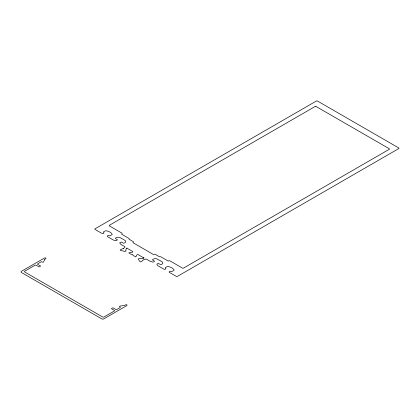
<?xml version="1.0" encoding="UTF-8"?>
<svg xmlns="http://www.w3.org/2000/svg" width="420" height="420" viewBox="0 0 420 420"><rect width="100%" height="100%" fill="white"/><g stroke="black" fill="none" stroke-linecap="round" stroke-linejoin="round"><path stroke-width="0.63" d="M126.462 248.404L125.606 250.525L126.073 251.055L124.898 251.365A0.562 0.326 0 0 1 124.514 251.349L120.535 250.378A0.562 0.326 0 0 1 120.377 249.837L122.404 248.787A0.562 0.326 0 0 1 122.945 248.719A0.793 0.457 0 0 0 123.695 248.619M123.601 248.561L124.919 247.133A0.745 0.43 0 0 0 124.787 246.624L120.934 244.398A0.745 0.43 0 0 1 120.782 244.277L119.884 243.164A0.935 0.541 0 0 1 120.067 242.555L121.322 241.994L123.218 243.054A0.745 0.43 0 0 0 124.267 243.054L124.929 242.676A2.798 1.617 0 0 0 124.929 240.392L123.181 239.384A0.562 0.326 0 0 1 123.018 239.153L122.398 238.796A0.562 0.326 0 0 1 121.999 238.702L120.251 237.694A2.798 1.617 0 0 0 116.298 237.694L115.642 238.072A0.745 0.43 0 0 0 115.642 238.681L117.485 239.799L116.414 240.55A0.745 0.43 0 0 1 115.573 240.639L113.521 240.088A0.745 0.43 0 0 1 113.311 239.999L107.599 236.702A1.118 0.646 0 0 1 107.599 235.788L107.93 235.599A0.745 0.43 0 0 1 108.98 235.599L109.163 235.704A0.745 0.43 0 0 0 110.219 235.704L111.956 234.696A0.745 0.43 0 0 0 112.151 234.276A8.762 5.061 0 0 0 106.061 230.764A0.745 0.43 0 0 0 105.336 230.874L103.593 231.877A0.745 0.43 0 0 0 103.593 232.486L103.777 232.591A0.745 0.43 0 0 1 103.777 233.2L103.446 233.389A1.118 0.646 0 0 1 101.866 233.389L95.009 229.435A0.745 0.43 0 0 1 95.009 228.827L316.397 101.01A0.745 0.43 0 0 1 317.452 101.01L398.78 147.966A0.745 0.43 0 0 1 398.78 148.575L177.392 276.392A0.745 0.43 0 0 1 176.342 276.392L169.486 272.433A1.118 0.646 0 0 1 169.486 271.519L169.816 271.331A0.745 0.43 0 0 1 170.872 271.331L171.05 271.435A0.745 0.43 0 0 0 172.106 271.435L173.849 270.428A0.745 0.43 0 0 0 174.037 270.007A8.762 5.061 0 0 0 167.947 266.495A0.745 0.43 0 0 0 167.223 266.606L165.48 267.608A0.745 0.43 0 0 0 165.48 268.217L165.664 268.322A0.745 0.43 0 0 1 165.664 268.931L165.333 269.12A1.118 0.646 0 0 1 163.753 269.12L158.041 265.823A0.745 0.43 0 0 1 157.889 265.703L156.933 264.516A0.745 0.43 0 0 1 157.08 264.033L158.393 263.413L160.319 264.479A0.745 0.43 0 0 0 161.375 264.479L162.036 264.096A2.798 1.617 0 0 0 162.036 261.812L160.288 260.804A0.562 0.326 0 0 1 160.125 260.579L159.506 260.222A0.562 0.326 0 0 1 159.107 260.127L157.358 259.114A2.798 1.617 0 0 0 153.405 259.114L152.749 259.497A0.745 0.43 0 0 0 152.749 260.106L154.581 261.198L153.615 261.923A0.935 0.541 0 0 1 152.554 262.028L150.628 261.508A0.745 0.43 0 0 1 150.418 261.424L146.564 259.198A0.745 0.43 0 0 0 145.688 259.124L143.215 259.88A0.562 0.326 0 0 0 142.942 260.264A0.562 0.326 0 0 1 142.821 260.573L140.994 261.744A0.562 0.326 0 0 1 140.065 261.655L138.374 259.355A0.562 0.326 0 0 1 138.359 259.135L138.889 258.452L139.808 258.725L143.483 258.232M126.509 248.325L126.625 248.204A0.53 0.304 0 0 1 127.564 248.399A0.562 0.326 0 0 0 127.764 248.645L132.752 251.528A0.551 0.32 0 0 1 132.752 251.979L132.473 252.137A0.551 0.32 0 0 1 132.211 252.221L128.762 252.829L131.25 254.405A0.546 0.315 0 0 0 131.644 254.499L132.815 254.562L132.925 255.239A0.546 0.315 0 0 0 133.088 255.465L135.833 256.898L136.868 254.909A0.551 0.32 0 0 1 137.015 254.762L137.293 254.599A0.551 0.32 0 0 1 138.07 254.599L143.062 257.481A0.562 0.326 0 0 0 143.488 257.576M143.619 258.2L143.829 258.137A0.53 0.304 0 0 0 143.493 257.591M44.746 259.408L43.596 261.891A0.745 0.43 0 0 1 42.346 262.08L42.053 261.912A0.745 0.43 0 0 0 40.997 261.912L37.769 263.776A0.745 0.43 0 0 0 37.769 264.385L40.241 265.813A0.745 0.43 0 0 1 40.241 266.422L39.742 266.705A0.745 0.43 0 0 1 38.693 266.705L36.12 265.22A0.745 0.43 0 0 0 35.065 265.22L24.686 271.215A0.935 0.541 0 0 0 24.686 271.976L102.653 316.99A0.935 0.541 0 0 0 103.971 316.99L114.356 311A0.745 0.43 0 0 0 114.356 310.391L111.783 308.905A0.745 0.43 0 0 1 111.783 308.296L112.277 308.012A0.745 0.43 0 0 1 113.332 308.012L115.805 309.435A0.745 0.43 0 0 0 116.86 309.435L120.089 307.571A0.745 0.43 0 0 0 120.089 306.962L119.789 306.794A0.745 0.43 0 0 1 120.125 306.075L124.42 305.408A0.745 0.43 0 0 0 124.756 305.298L125.507 304.862A0.908 0.525 0 0 1 126.793 304.862A0.908 0.525 0 0 1 126.793 305.603L103.808 318.875A1.444 0.835 0 0 1 101.766 318.875L21.42 272.491A1.444 0.835 0 0 1 21.42 271.31L44.41 258.038A0.908 0.525 0 0 1 45.691 258.038A0.908 0.525 0 0 1 45.691 258.783L44.94 259.214A0.745 0.43 0 0 0 44.746 259.408M315.21 106.449L109.379 225.288A0.745 0.43 0 0 0 109.379 225.897L121.916 233.132A0.745 0.43 0 0 1 121.916 233.741A0.745 0.43 0 0 0 121.916 234.35L128.919 238.397A0.745 0.43 0 0 1 129.087 238.859A0.745 0.43 0 0 0 129.255 239.321L133.208 241.605A0.745 0.43 0 0 1 133.208 242.214A0.745 0.43 0 0 0 133.208 242.823L153.153 254.336A0.745 0.43 0 0 0 154.208 254.336A0.745 0.43 0 0 1 155.258 254.336L159.217 256.62A0.745 0.43 0 0 0 160.02 256.715A0.745 0.43 0 0 1 160.818 256.814L167.827 260.857A0.745 0.43 0 0 0 168.882 260.857A0.745 0.43 0 0 1 169.937 260.857L182.469 268.097A0.745 0.43 0 0 0 183.524 268.097L389.356 149.258A0.562 0.326 0 0 0 389.356 148.801L316.003 106.449A0.562 0.326 0 0 0 315.21 106.449"/></g></svg>
